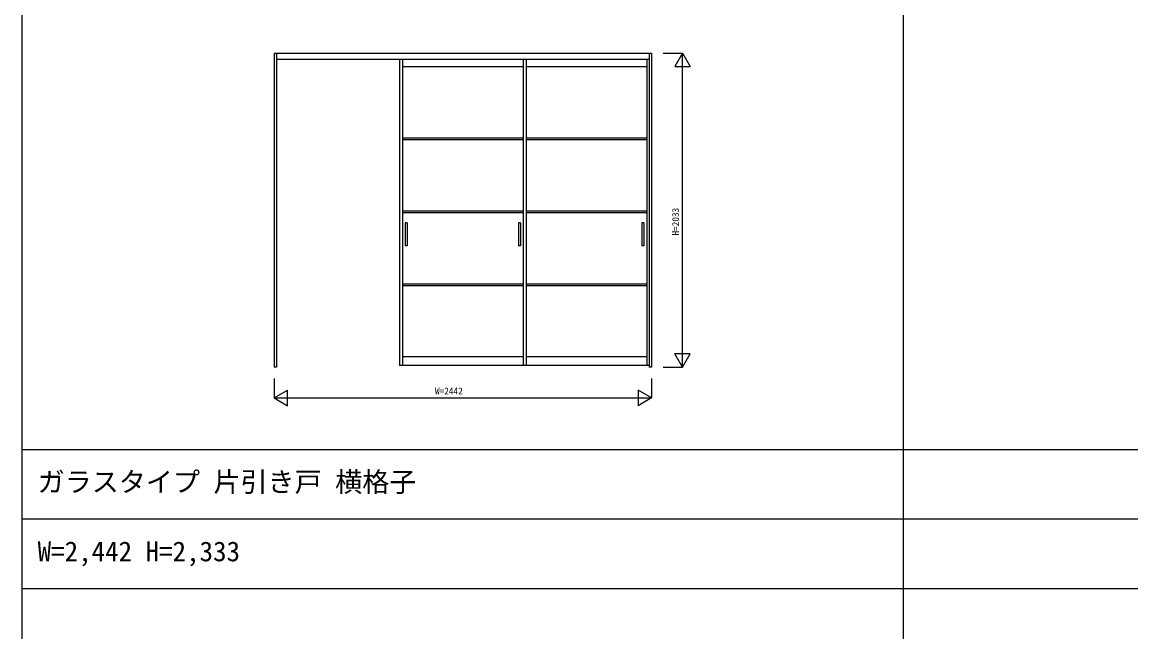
# Model space of a CAD drawing. Units: millimetres, scale not verified. Extents: x -14340 to 14341, y -10000 to 10000.
# Drawn here: x -14340 to -7170, y -3680 to 267 of the extents above; entities that cross this region are included whole.
import ezdxf
from ezdxf.enums import TextEntityAlignment as Align

# ---------------------------------------------------------------- set-up
doc = ezdxf.new("R2010")
doc.units = ezdxf.units.MM
doc.header["$LTSCALE"] = 50
for name, color, linetype in [('0-0_0', 7, 'Continuous'), ('0-1_YKK_A1', 4, 'Continuous'), ('0-4_YKK_F1', 7, 'Continuous'), ('0-5_YKK_N1', 2, 'Continuous')]:
    doc.layers.add(name, color=color, linetype=linetype)
doc.styles.add('ＭＳ ゴシック', font='')
doc.styles.get('ＭＳ ゴシック').set_extended_font_data('MS Gothic')

msp = doc.modelspace()

# ---------------------------------------------------------------- linework, layer by layer
at = {"layer": '0-1_YKK_A1'}
for p, q in [((-12711.2, 66.9), (-10269.2, 66.9)), ((-12711.2, 66.9), (-12711.2, -1966.1)), ((-12696.2, 66.9), (-12696.2, -1966.1)), ((-12696.2, 27.9), (-10284.2, 27.9)), ((-11900.2, 27.9), (-11900.2, -1957.1)), ((-11880.2, 27.9), (-11880.2, -1957.1)), ((-11100.7, 27.9), (-11100.7, -1957.1)), ((-11080.7, 27.9), (-11080.7, -1957.1)), ((-10301.2, 27.9), (-10301.2, -1957.1)), ((-10284.2, 66.9), (-10284.2, -1966.1)), ((-10269.2, 66.9), (-10269.2, -1966.1)), ((-11880.2, -21.1), (-11100.7, -21.1)), ((-11080.7, -21.1), (-10301.2, -21.1)), ((-11880.2, -481.6), (-11100.7, -481.6)), ((-11880.2, -493.6), (-11100.7, -493.6)), ((-11080.7, -481.6), (-10301.2, -481.6)), ((-11080.7, -493.6), (-10301.2, -493.6)), ((-11880.2, -954.1), (-11100.7, -954.1)), ((-11880.2, -966.1), (-11100.7, -966.1)), ((-11080.7, -954.1), (-10301.2, -954.1)), ((-11080.7, -966.1), (-10301.2, -966.1)), ((-11849.7, -1032.1), (-11862.7, -1032.1)), ((-11862.7, -1032.1), (-11862.7, -1182.1)), ((-11849.7, -1032.1), (-11849.7, -1182.1)), ((-11118.2, -1032.1), (-11131.2, -1032.1)), ((-11131.2, -1032.1), (-11131.2, -1182.1)), ((-11118.2, -1032.1), (-11118.2, -1182.1)), ((-10318.7, -1032.1), (-10331.7, -1032.1)), ((-10331.7, -1032.1), (-10331.7, -1182.1)), ((-10318.7, -1032.1), (-10318.7, -1182.1)), ((-11849.7, -1182.1), (-11862.7, -1182.1)), ((-11118.2, -1182.1), (-11131.2, -1182.1)), ((-10318.7, -1182.1), (-10331.7, -1182.1)), ((-11880.2, -1426.6), (-11100.7, -1426.6)), ((-11080.7, -1426.6), (-10301.2, -1426.6)), ((-11880.2, -1438.6), (-11100.7, -1438.6)), ((-11080.7, -1438.6), (-10301.2, -1438.6)), ((-11100.7, -1899.1), (-11880.2, -1899.1)), ((-10301.2, -1899.1), (-11080.7, -1899.1)), ((-12696.2, -1966.1), (-12711.2, -1966.1)), ((-10284.2, -1957.1), (-11900.2, -1957.1)), ((-10269.2, -1966.1), (-10284.2, -1966.1))]:
    msp.add_line(p, q, dxfattribs=at)
at = {"layer": '0-4_YKK_F1'}
for p, q in [((-14340.2, -9999.6), (-14340.2, 10000.4)), ((-8640.2, -9999.6), (-8640.2, 9500.4)), ((-14340.2, -2499.6), (14159.8, -2499.6)), ((-14340.2, -2949.6), (14159.8, -2949.6)), ((-14340.2, -3399.6), (14159.8, -3399.6))]:
    msp.add_line(p, q, dxfattribs=at)
at = {"layer": '0-5_YKK_N1'}
for p, q in [((-10194.2, 66.9), (-10069.2, 66.9)), ((-10069.2, 66.9), (-10119.2, -19.7)), ((-10069.2, -1966.1), (-10069.2, 66.9)), ((-10069.2, 66.9), (-10019.2, -19.7)), ((-10119.2, -19.7), (-10019.2, -19.7)), ((-10069.2, -1966.1), (-10119.2, -1879.5)), ((-10019.2, -1879.5), (-10119.2, -1879.5)), ((-10069.2, -1966.1), (-10019.2, -1879.5)), ((-10194.2, -1966.1), (-10069.2, -1966.1)), ((-12711.2, -2041.1), (-12711.2, -2166.1)), ((-10269.2, -2041.1), (-10269.2, -2166.1)), ((-12711.2, -2166.1), (-12624.6, -2116.1)), ((-12624.6, -2216.1), (-12624.6, -2116.1)), ((-10269.2, -2166.1), (-10355.8, -2116.1)), ((-10355.8, -2116.1), (-10355.8, -2216.1)), ((-12711.2, -2166.1), (-10269.2, -2166.1)), ((-12711.2, -2166.1), (-12624.6, -2216.1)), ((-10269.2, -2166.1), (-10355.8, -2216.1))]:
    msp.add_line(p, q, dxfattribs=at)

# ---------------------------------------------------------------- texts
at = {"layer": '0-0_0', "style": 'ＭＳ ゴシック'}
for s, p in [('ガラスタイプ 片引き戸 横格子', (-14240.2, -2812.1)), ('W=2,442 H=2,333', (-14240.2, -3262.1))]:
    msp.add_text(s, height=128.3, dxfattribs=at).set_placement(p, align=Align.BOTTOM_LEFT)
at = {"layer": '0-5_YKK_N1', "style": 'ＭＳ ゴシック'}
msp.add_text('H=2033', height=43.99, rotation=90, dxfattribs=at).set_placement((-10079.2, -1114.6), align=Align.BOTTOM_LEFT)
msp.add_text('W=2442', height=43.99, dxfattribs=at).set_placement((-11670.2, -2156.1), align=Align.BOTTOM_LEFT)

doc.saveas('drawing.dxf')
